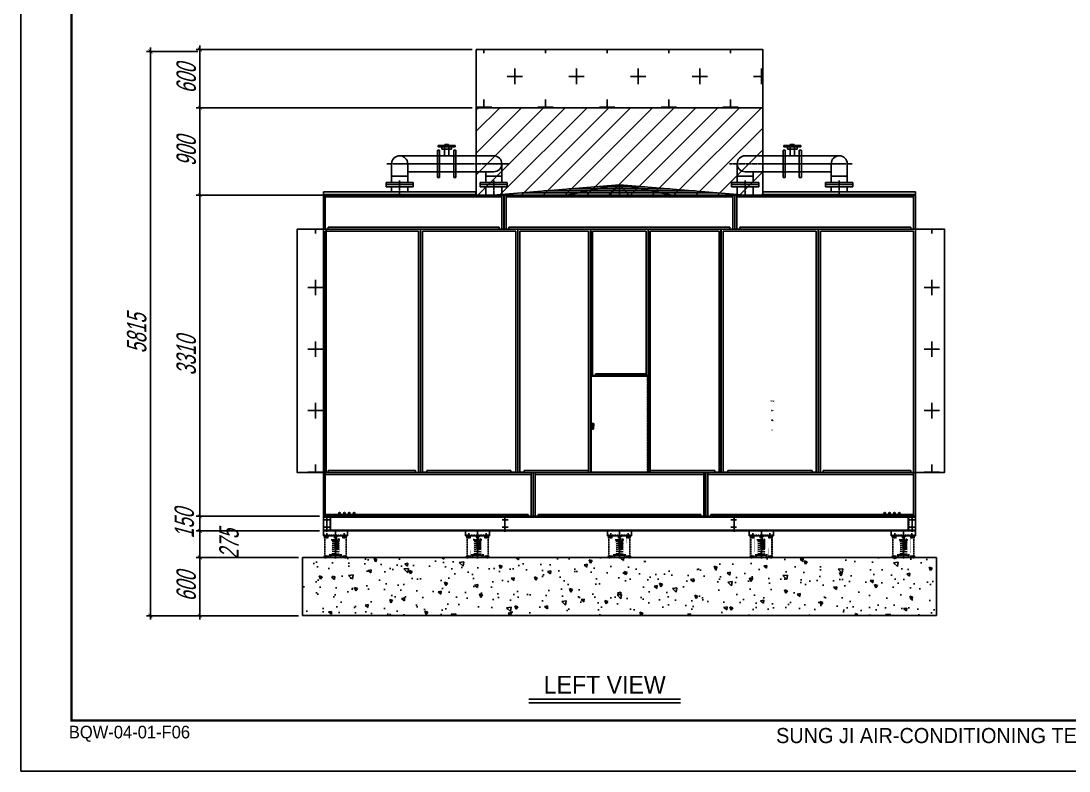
# Model space of a CAD drawing. Header units: millimetres. Extents: x 1037 to 22896, y 879 to 16337.
# Drawn here: x 1037 to 11833, y 879 to 8608 of the extents above; entities that cross this region are included whole.
import ezdxf
from ezdxf.enums import TextEntityAlignment as Align

# ---------------------------------------------------------------- set-up
doc = ezdxf.new("R2010")
doc.units = ezdxf.units.MM
doc.linetypes.add('CENTER', pattern=[65, 60, -2, 1, -2])
doc.linetypes.add('HIDDEN', pattern=[3, 2, -1])
doc.layers.get('DEFPOINTS').update_dxf_attribs({"color": 140})
for name, color, linetype in [('2.위생-급수', 5, 'Continuous'), ('CENTER', 1, 'CENTER'), ('HOLE', 7, 'Continuous'), ('IN1', 7, 'Continuous'), ('ST', 2, 'Continuous'), ('냉각탑', 7, 'Continuous'), ('냉각탑_form', 1, 'Continuous'), ('냉각탑_text', 3, 'Continuous'), ('냉각탑_기초', 23, 'Continuous'), ('숨은선', 5, 'HIDDEN')]:
    doc.layers.add(name, color=color, linetype=linetype)
doc.styles.add('shoptext', font='', dxfattribs={"width": 0.7, "oblique": 15})
doc.styles.add('단선체', font='romans.shx', dxfattribs={"height": 40, "bigfont": 'ciwhs.shx'})
doc.styles.add('돋움', font='Dotum.ttf', dxfattribs={"width": 0.8})
doc.styles.get('shoptext').set_extended_font_data('HY울릉도L')
doc.dimstyles.new('SHOP', dxfattribs={"dimscale": 100, "dimtxt": 2, "dimasz": 1, "dimexe": 1, "dimexo": 1, "dimgap": 1, "dimtad": 1, "dimdec": 0, "dimzin": 11, "dimdsep": 46, "dimtxsty": 'shoptext', "dimblk": 'ARCHTICK', "dimcen": 2, "dimdle": 1, "dimclrd": 240, "dimclre": 240, "dimclrt": 7, "dimadec": 0, "dimazin": 0, "dimtfac": 1, "dimtdec": 0, "dimtix": 1, "dimtmove": 2, "dimatfit": 3, "dimfxl": 1, "dimtolj": 1, "dimtzin": 11, "dimarcsym": 0})
pattern_1 = [(0, (-360816.05, 1844504.74), (317.5, 317.5), [158.75, -476.25]), (90, (-360736.67, 1844425.37), (-317.5, 317.5), [158.75, -476.25])]

# ---------------------------------------------------------------- blocks, each defined once
blk = doc.blocks.new('냉각탑form')
at = {"layer": 'DEFPOINTS'}
blk.add_lwpolyline([(0, 297.07), (420.1, 297.07), (420.1, 0), (0, 0)], close=True, dxfattribs=at)
at = {"layer": '냉각탑_form', "const_width": 0.5}
blk.add_lwpolyline([(10, 287.07), (10, 10), (410.1, 10), (410.1, 287.07)], close=True, dxfattribs=at)
at = {"layer": '냉각탑_form', "style": '돋움'}
for s, height, p in [('BQW-04-01-F06', 2.5006, (9.48, 6.47)), ('SUNG JI AIR-CONDITIONING TECHNOLOGY CO. LTD', 3.0007, (149.5, 5.53))]:
    blk.add_text(s, height=height, dxfattribs=at).set_placement(p)
blk = doc.blocks.new('A$C2E82435F')
for p, q in [((1, 285), (1, 234)), ((1, 285), (250, 285)), ((1, 234), (250, 234)), ((45, 221), (24, 221)), ((30, 221), (30, 234)), ((30, 221), (30, 234)), ((31, 234), (31, 221)), ((43, 234), (43, 221)), ((43, 221), (43, 234)), ((125, 221), (108, 221)), ((112, 234), (139, 234)), ((116, 231), (116, 221)), ((117, 220), (116, 221)), ((117, 220), (125, 220)), ((117, 220), (117, 210)), ((125, 221), (143, 221)), ((125, 221), (143, 221)), ((134, 220), (125, 220)), ((134, 220), (135, 221)), ((134, 220), (134, 210)), ((135, 231), (135, 221)), ((135, 221), (135, 231)), ((143, 221), (143, 231)), ((143, 221), (143, 231)), ((206, 221), (227, 221)), ((207, 221), (207, 239)), ((207, 221), (207, 234)), ((208, 239), (208, 215)), ((208, 234), (208, 221)), ((220, 239), (220, 215)), ((220, 221), (220, 239)), ((220, 221), (220, 234)), ((220, 234), (220, 221)), ((220, 221), (220, 234)), ((250, 285), (250, 234)), ((7, 215), (55, 215)), ((81, 193), (126, 193)), ((164, 187), (90, 174)), ((164, 167), (91, 154)), ((164, 147), (91, 134)), ((164, 127), (91, 113)), ((109, 188), (107, 193)), ((109, 188), (126, 188)), ((116, 170), (163, 179)), ((116, 150), (163, 159)), ((116, 130), (163, 138)), ((116, 109), (163, 118)), ((116, 116), (125, 116)), ((117, 179), (117, 170)), ((117, 159), (117, 150)), ((117, 139), (117, 130)), ((117, 118), (117, 115)), ((134, 116), (125, 116)), ((133, 121), (133, 115)), ((134, 210), (134, 188)), ((135, 210), (135, 188)), ((149, 196), (162, 199)), ((154, 203), (156, 203)), ((167, 193), (170, 193)), ((244, 215), (195, 215)), ((7, 24), (56, 24)), ((61, 36), (78, 36)), ((126, 29), (61, 29)), ((61, 29), (126, 29)), ((61, 29), (190, 29)), ((74, 29), (61, 29)), ((78, 37), (78, 36)), ((164, 36), (78, 36)), ((88, 49), (126, 49)), ((164, 106), (91, 93)), ((125, 76), (91, 70)), ((128, 54), (102, 48)), ((128, 54), (103, 49)), ((126, 90), (163, 96)), ((163, 49), (126, 43)), ((126, 44), (130, 44)), ((128, 67), (163, 73)), ((173, 37), (173, 36)), ((190, 36), (173, 36)), ((177, 29), (190, 29)), ((244, 24), (196, 24))]:
    blk.add_line(p, q)
at = {"linetype": 'HIDDEN'}
for p, q in [((1, 239), (250, 239)), ((17, 215), (17, 24)), ((234, 215), (234, 24)), ((78, 36), (61, 36)), ((173, 36), (190, 36))]:
    blk.add_line(p, q, dxfattribs=at)
at = {"linetype": 'CENTER'}
for p, q in [((214, 220), (214, 261)), ((214, 225), (214, 250)), ((73, 21), (73, 39)), ((178, 21), (178, 39))]:
    blk.add_line(p, q, dxfattribs=at)
at = {"color": 0}
for p, q in [((134, 209), (135, 210)), ((142, 188), (146, 192))]:
    blk.add_line(p, q, dxfattribs=at)
for points, const_width in [([(30, 221), (7, 221), (7, 24), (1, 24), (1, 10), (250, 10), (250, 24), (244, 24), (244, 221), (220, 221)], 1), ([(7, 221), (30, 221)], 1), ([(43, 221), (52, 221), (52, 215)], 1), ([(45, 221), (52, 221)], 1), ([(52, 221), (52, 215)], 1), ([(206, 221), (199, 221)], 1), ([(199, 221), (199, 215)], 1), ([(207, 221), (199, 221), (199, 215)], 1), ([(244, 221), (220, 221)], 1), ([(195, 215), (196, 24), (56, 24), (55, 215)], 1), ([(126, 210), (80, 210), (81, 193), (107, 193)], 0.68), ([(90, 185), (108, 189)], 0.898), ([(90, 174), (116, 173)], 0.898), ([(91, 166), (116, 170)], 0.898), ([(91, 154), (116, 153)], 0.898), ([(91, 145), (116, 150)], 0.898), ([(91, 134), (116, 133)], 0.898), ([(91, 125), (116, 130)], 0.898), ([(91, 113), (129, 112)], 0.898), ([(91, 105), (129, 111)], 0.898), ([(116, 116), (117, 115)], 0.73), ([(116, 179), (116, 170)], 0.562), ([(116, 159), (116, 150)], 0.562), ([(116, 139), (116, 130)], 0.562), ([(116, 118), (116, 116)], 0.562), ([(117, 115), (125, 115)], 0.562), ([(167, 202), (167, 193), (170, 193), (171, 210), (126, 210)], 0.68), ([(133, 115), (125, 115)], 0.562), ([(143, 188), (134, 188)], 0.898), ([(163, 159), (134, 161)], 0.898), ([(163, 138), (134, 140)], 0.898), ([(163, 118), (134, 120)], 0.898), ([(134, 116), (133, 115)], 0.562), ([(134, 188), (134, 174)], 0.73), ([(163, 179), (135, 181)], 0.898), ([(134, 162), (134, 153)], 0.73), ([(134, 142), (134, 133)], 0.73), ([(134, 121), (134, 116)], 0.73), ([(143, 188), (154, 203), (165, 203)], 0.68), ([(162, 199), (151, 199)], 0.898), ([(88, 49), (78, 49), (78, 37), (61, 37), (61, 29)], 0.898), ([(61, 29), (61, 24)], 0.898), ([(91, 93), (126, 90)], 0.898), ([(91, 83), (126, 90)], 0.898), ([(91, 70), (128, 67)], 0.898), ([(128, 67), (91, 59)], 0.898), ([(163, 96), (126, 100)], 0.898), ([(125, 76), (163, 73)], 0.898), ([(163, 49), (128, 54)], 0.898), ([(163, 49), (128, 54)], 0.898), ([(163, 49), (173, 49), (173, 37), (190, 37), (190, 29)], 0.898), ([(190, 29), (190, 24)], 0.898)]:
    blk.add_lwpolyline(points, dxfattribs=dict(const_width=const_width))
for points in [[(112, 234, 0.898, 0.898, 0.322657), (108, 231, 0.898, 0.898, 0), (108, 221, 0.898, 0.898, 0), (116, 221, 0.562, 0.562, 0), (116, 210, 0.562, 0.562, 0)], [(135, 210, 0.562, 0.562, 0), (135, 221, 0.898, 0.898, 0), (143, 221, 0.898, 0.898, 0), (143, 231, 0.898, 0.898, 0.322657), (139, 234, 0.898, 0.898, -0.322657)]]:
    blk.add_lwpolyline(points, format="xyseb")
for points, const_width in [([(90, 185, 0.725116), (90, 174, 0.725116)], 0.898), ([(91, 166, 0.725116), (91, 154, 0.725116)], 0.898), ([(91, 145, 0.725116), (91, 134, 0.725116)], 0.898), ([(91, 125, 0.725116), (91, 113, 0.725116)], 0.898), ([(126, 99), (163, 106, 0.664207), (163, 118, 0.63815)], 0.898), ([(133, 182), (162, 186, 0.664207), (162, 199, 0.63815)], 0.898), ([(133, 182), (162, 186, 0.562661), (164, 198, 0.562661)], 0.898), ([(133, 121), (163, 126, 0.664207), (163, 138)], 0.898), ([(135, 162), (163, 167, 0.664207), (163, 179, 0.63815)], 0.898), ([(135, 142), (163, 146, 0.664207), (163, 159, 0.63815)], 0.898), ([(167, 202, 0.414214), (165, 203, 0.414214)], 0.68), ([(91, 105, 0.725116), (91, 93, 0.725116)], 0.898), ([(91, 83, 0.611938), (91, 70, 0.611938)], 0.898), ([(91, 59, 0.495188), (88, 48, 0.495188)], 0.898), ([(125, 76), (163, 85, 0.712533), (163, 96, 0.643566)], 0.898), ([(163, 73, -0.712533), (163, 62), (128, 54)], 0.898), ([(164, 36, 0.602155), (163, 49, 0.60596)], 0.898)]:
    blk.add_lwpolyline(points, format="xyb", dxfattribs=dict(const_width=const_width))
for centre, radius, start, end in [((112, 230), 4.44, 17.2184, 162.7816), ((126, 219), 15.2, 90.4828, 127.3884), ((125, 219), 15.2, 52.6116, 89.5172), ((139, 230), 4.44, 17.2184, 162.7816)]:
    blk.add_arc(centre, radius, start, end)
at = {"layer": 'CENTER'}
for p, q in [((37, 207), (37, 261)), ((126, 282), (126, 0)), ((214, 207), (214, 261)), ((23, 0), (23, 35)), ((228, 0), (228, 35))]:
    blk.add_line(p, q, dxfattribs=at)
blk = doc.blocks.new('A$C448B18CD')
for p, q in [((0, 2), (0, 2508)), ((0, 2508), (1000, 2508)), ((20, 2488), (980, 2488)), ((1002, 2), (1002, 2508)), ((2002, 2508), (1002, 2508)), ((1002, 2), (1002, 2508)), ((2002, 2508), (1002, 2508)), ((1002, 2508), (2002, 2508)), ((1022, 2), (1022, 2488)), ((1982, 2488), (1022, 2488)), ((1022, 2), (1022, 2488)), ((1982, 2488), (1022, 2488)), ((1982, 2488), (1982, 2)), ((1982, 2488), (1982, 2)), ((2002, 2508), (2002, 2)), ((2002, 2508), (2002, 2)), ((2004, 2), (2004, 2508)), ((2752, 2508), (2004, 2508)), ((2004, 2), (2004, 2508)), ((2752, 2508), (2004, 2508)), ((2004, 2508), (2752, 2508)), ((2024, 2), (2024, 2488)), ((2732, 2488), (2024, 2488)), ((2024, 2), (2024, 2488)), ((2732, 2488), (2024, 2488)), ((2732, 2488), (2732, 2)), ((2732, 2488), (2732, 2)), ((2752, 2508), (2752, 2)), ((2752, 2508), (2752, 2)), ((2754, 2508), (2754, 999)), ((2754, 2508), (3346, 2508)), ((2774, 2488), (2774, 999)), ((2774, 2488), (3326, 2488)), ((3326, 2488), (3326, 999)), ((3346, 2508), (3346, 999)), ((3348, 2508), (3348, 2)), ((3348, 2508), (4096, 2508)), ((3348, 2508), (3348, 2)), ((3348, 2508), (4096, 2508)), ((4096, 2508), (3348, 2508)), ((3368, 2488), (3368, 2)), ((3368, 2488), (4076, 2488)), ((3368, 2488), (3368, 2)), ((3368, 2488), (4076, 2488)), ((4076, 2), (4076, 2488)), ((4076, 2), (4076, 2488)), ((4096, 2), (4096, 2508)), ((4096, 2), (4096, 2508)), ((4098, 2508), (4098, 2)), ((4098, 2508), (4098, 2)), ((4098, 2508), (4098, 2)), ((4098, 2508), (5098, 2508)), ((4098, 2508), (4098, 2)), ((4098, 2508), (5098, 2508)), ((4118, 2488), (4118, 2)), ((4118, 2488), (4118, 2)), ((4118, 2488), (4118, 2)), ((4118, 2488), (5078, 2488)), ((4118, 2488), (4118, 2)), ((4118, 2488), (5078, 2488)), ((5078, 2), (5078, 2488)), ((5078, 2), (5078, 2488)), ((5078, 2), (5078, 2488)), ((5078, 2), (5078, 2488)), ((5098, 2), (5098, 2508)), ((5098, 2), (5098, 2508)), ((5098, 2), (5098, 2508)), ((5098, 2), (5098, 2508)), ((6100, 2508), (5100, 2508)), ((6080, 2488), (5120, 2488)), ((6100, 2), (6100, 2508)), ((6100, 2), (6100, 2508)), ((2754, 999), (3346, 999)), ((2804, 1019), (2804, 999)), ((2804, 1019), (3326, 1019)), ((2002, 2), (1002, 2)), ((2002, 2), (1002, 2)), ((1066, 4), (1022, 4)), ((1066, 4), (1022, 4)), ((1932, 22), (1066, 22)), ((1066, 4), (1066, 22)), ((1932, 22), (1066, 22)), ((1066, 4), (1066, 22)), ((1932, 4), (1932, 22)), ((1932, 4), (1932, 22)), ((1932, 4), (1982, 4)), ((1932, 4), (1982, 4)), ((1982, 22), (1982, 22)), ((1982, 4), (1982, 22)), ((1982, 22), (1982, 22)), ((1982, 4), (1982, 22)), ((2752, 2), (2004, 2)), ((2752, 2), (2004, 2)), ((2024, 22), (2024, 22)), ((2024, 4), (2024, 22)), ((2024, 22), (2024, 22)), ((2024, 4), (2024, 22)), ((2068, 4), (2024, 4)), ((2068, 4), (2024, 4)), ((2682, 22), (2068, 22)), ((2068, 4), (2068, 22)), ((2732, 22), (2068, 22)), ((2068, 4), (2068, 22)), ((3348, 2), (4096, 2)), ((3348, 2), (4096, 2)), ((3368, 22), (4032, 22)), ((3418, 22), (4032, 22)), ((4032, 4), (4032, 22)), ((4032, 4), (4032, 22)), ((4032, 4), (4076, 4)), ((4032, 4), (4076, 4)), ((4076, 4), (4076, 22)), ((4076, 4), (4076, 22)), ((4098, 2), (5098, 2)), ((4098, 2), (5098, 2)), ((4098, 2), (5098, 2)), ((4098, 2), (5098, 2)), ((4118, 4), (4118, 22)), ((4118, 4), (4118, 22)), ((4118, 4), (4118, 22)), ((4118, 4), (4118, 22)), ((4168, 4), (4118, 4)), ((4168, 4), (4118, 4)), ((4168, 4), (4118, 4)), ((4168, 4), (4118, 4)), ((4168, 22), (5034, 22)), ((4168, 4), (4168, 22)), ((4168, 22), (5034, 22)), ((4168, 4), (4168, 22)), ((4168, 22), (5034, 22)), ((4168, 4), (4168, 22)), ((4168, 22), (5034, 22)), ((4168, 4), (4168, 22)), ((5034, 4), (5034, 22)), ((5034, 4), (5034, 22)), ((5034, 4), (5034, 22)), ((5034, 4), (5034, 22)), ((5034, 4), (5078, 4)), ((5034, 4), (5078, 4)), ((5034, 4), (5078, 4)), ((5034, 4), (5078, 4))]:
    blk.add_line(p, q)
at = {"color": 7}
for p, q in [((0, 2508), (0, 2)), ((20, 2488), (20, 2)), ((980, 2488), (980, 2)), ((1000, 2508), (1000, 2)), ((1002, 2508), (1002, 2)), ((2002, 2508), (2002, 2)), ((2004, 2508), (2004, 2)), ((2752, 2508), (2752, 2)), ((3348, 2508), (3348, 2)), ((4096, 2508), (4096, 2)), ((4098, 2508), (4098, 2)), ((4098, 2508), (4098, 2)), ((5098, 2508), (5098, 2)), ((5098, 2508), (5098, 2)), ((5100, 2508), (5100, 2)), ((5100, 2508), (5100, 2)), ((5120, 2488), (5120, 2)), ((5120, 2488), (5120, 2)), ((6080, 2488), (6080, 2)), ((6080, 2488), (6080, 2)), ((6100, 2508), (6100, 2)), ((6100, 2508), (6100, 2)), ((2774, 450), (2769, 499)), ((2787, 499), (2782, 450)), ((1000, 2), (0, 2)), ((50, 22), (50, 2)), ((950, 22), (50, 22)), ((950, 22), (950, 2)), ((2002, 2), (1002, 2)), ((2752, 2), (2004, 2)), ((3348, 2), (4096, 2)), ((4098, 2), (5098, 2)), ((5100, 2), (6100, 2)), ((5100, 2), (6100, 2)), ((5150, 22), (5150, 2)), ((5150, 22), (6050, 22)), ((5150, 22), (5150, 2)), ((5150, 22), (6050, 22)), ((6050, 22), (6050, 2)), ((6050, 22), (6050, 2))]:
    blk.add_line(p, q, dxfattribs=at)
at = {"layer": 'HOLE'}
for centre, radius, start, end in [((2778, 499), 9, 0, 180), ((2778, 450), 4, 180, 0)]:
    blk.add_arc(centre, radius, start, end, dxfattribs=at)
at = {"layer": '냉각탑'}
for p, q in [((2752, 1000), (2758, 994)), ((2758, 994), (2758, 4)), ((2758, 994), (3340, 994)), ((2758, 4), (2754, 0)), ((2758, 4), (3342, 4))]:
    blk.add_line(p, q, dxfattribs=at)
blk.add_lwpolyline([(3342, 999), (3342, 0)], dxfattribs=at)
at = {"layer": '숨은선', "ltscale": 0.4}
for p, q in [((2758, 992), (3340, 992)), ((2760, 994), (2760, 4)), ((3340, 999), (3340, 0)), ((2758, 6), (3342, 6))]:
    blk.add_line(p, q, dxfattribs=at)
blk = doc.blocks.new('A$C036B6841')
at = {"color": 3}
for p, q in [((0, 0), (650, 53.1)), ((1153, 10.6), (147, 10.6)), ((1040, 21.2), (260, 21.2)), ((650, 53.1), (379, 0)), ((910, 31.8), (390, 31.8)), ((780, 42.4), (520, 42.4)), ((650, 53.1), (601.1, 0)), ((650, 53.1), (1300, 0)), ((650, 53.1), (698.9, 0)), ((650, 53.1), (921, 0))]:
    blk.add_line(p, q, dxfattribs=at)
at = {"layer": 'DEFPOINTS'}
blk.add_line((650, 53.1), (650, 0), dxfattribs=at)
blk = doc.blocks.new('_ArchTick')
at = {"color": 0, "linetype": 'ByBlock', "const_width": 0.15}
blk.add_lwpolyline([(-0.5, -0.5), (0.5, 0.5)], dxfattribs=at)
blk = doc.blocks.new('*D49')
at = {"layer": '2.위생-급수', "color": 240, "lineweight": -2, "transparency": 16777216}
for p, q in [((5686, 8314), (2840, 8314)), ((5686, 7714), (2840, 7714))]:
    blk.add_line(p, q, dxfattribs=at)
at = {"layer": '2.위생-급수', "color": 240, "linetype": 'ByBlock', "lineweight": -2, "transparency": 16777216}
blk.add_line((2880, 8354), (2880, 7674), dxfattribs=at)
at = {"layer": 'DEFPOINTS', "color": 0, "transparency": 16777216}
for p in [(5726, 8314), (2880, 7714), (5726, 7714)]:
    blk.add_point(p, dxfattribs=at)
at = {"layer": '2.위생-급수', "color": 240, "lineweight": -2, "transparency": 16777216, "xscale": 40, "yscale": 40, "zscale": 40}
for p, rotation in [((2880, 8314), 90), ((2880, 7714), 270)]:
    blk.add_blockref('_ArchTick', p, dxfattribs=dict(at, rotation=rotation))
at = {"layer": '2.위생-급수', "color": 7, "transparency": 16777216, "insert": (2740, 8014), "char_height": 200, "attachment_point": 5, "rotation": 90, "style": 'shoptext'}
blk.add_mtext('\\A1;600', dxfattribs=at)
blk = doc.blocks.new('_Dot')
at = {"color": 0, "linetype": 'ByBlock', "lineweight": -2}
blk.add_line((-0.5, 0), (-1, 0), dxfattribs=at)
at = {"color": 0, "linetype": 'ByBlock', "const_width": 0.5}
blk.add_lwpolyline([(-0.25, 0, 1), (0.25, 0, 1)], format="xyb", close=True, dxfattribs=at)
blk = doc.blocks.new('*D50')
at = {"layer": '2.위생-급수', "color": 240, "lineweight": -2, "transparency": 16777216}
for p, q in [((5686, 7714), (2840, 7714)), ((5686, 6814), (2840, 6814))]:
    blk.add_line(p, q, dxfattribs=at)
at = {"layer": '2.위생-급수', "color": 240, "linetype": 'ByBlock', "lineweight": -2, "transparency": 16777216}
blk.add_line((2880, 7754), (2880, 6774), dxfattribs=at)
at = {"layer": 'DEFPOINTS', "color": 0, "transparency": 16777216}
for p in [(5726, 7714), (2880, 6814), (5726, 6814)]:
    blk.add_point(p, dxfattribs=at)
at = {"layer": '2.위생-급수', "color": 240, "lineweight": -2, "transparency": 16777216, "xscale": 40, "yscale": 40, "zscale": 40}
for p, rotation in [((2880, 7714), 90), ((2880, 6814), 270)]:
    blk.add_blockref('_ArchTick', p, dxfattribs=dict(at, rotation=rotation))
at = {"layer": '2.위생-급수', "color": 7, "transparency": 16777216, "insert": (2740, 7264), "char_height": 200, "attachment_point": 5, "rotation": 90, "style": 'shoptext'}
blk.add_mtext('\\A1;900', dxfattribs=at)
blk = doc.blocks.new('*D51')
at = {"layer": '2.위생-급수', "color": 240, "lineweight": -2, "transparency": 16777216}
for p, q in [((5686, 6814), (2840, 6814)), ((4112, 3504), (2840, 3504))]:
    blk.add_line(p, q, dxfattribs=at)
at = {"layer": '2.위생-급수', "color": 240, "linetype": 'ByBlock', "lineweight": -2, "transparency": 16777216}
blk.add_line((2880, 6854), (2880, 3464), dxfattribs=at)
at = {"layer": 'DEFPOINTS', "color": 0, "transparency": 16777216}
for p in [(5726, 6814), (2880, 3504), (4152, 3504)]:
    blk.add_point(p, dxfattribs=at)
at = {"layer": '2.위생-급수', "color": 240, "lineweight": -2, "transparency": 16777216, "xscale": 40, "yscale": 40, "zscale": 40}
for p, rotation in [((2880, 6814), 90), ((2880, 3504), 270)]:
    blk.add_blockref('_ArchTick', p, dxfattribs=dict(at, rotation=rotation))
at = {"layer": '2.위생-급수', "color": 7, "transparency": 16777216, "insert": (2740, 5159), "char_height": 200, "attachment_point": 5, "rotation": 90, "style": 'shoptext'}
blk.add_mtext('\\A1;3310', dxfattribs=at)
blk = doc.blocks.new('*D52')
at = {"layer": '2.위생-급수', "color": 240, "linetype": 'ByBlock', "lineweight": -2, "transparency": 16777216}
blk.add_line((2370, 2440), (2370, 8334), dxfattribs=at)
at = {"layer": '2.위생-급수', "color": 240, "lineweight": -2, "transparency": 16777216}
for p, q in [((2860, 8294), (2330, 8294)), ((3897, 2480), (2330, 2480))]:
    blk.add_line(p, q, dxfattribs=at)
at = {"layer": 'DEFPOINTS', "color": 0, "transparency": 16777216}
for p in [(2370, 8294), (2900, 8294), (3937, 2480)]:
    blk.add_point(p, dxfattribs=at)
at = {"layer": '2.위생-급수', "color": 240, "lineweight": -2, "transparency": 16777216, "xscale": 40, "yscale": 40, "zscale": 40}
for p, rotation in [((2370, 8294), 90), ((2370, 2480), 270)]:
    blk.add_blockref('_ArchTick', p, dxfattribs=dict(at, rotation=rotation))
at = {"layer": '2.위생-급수', "color": 7, "transparency": 16777216, "insert": (2230, 5387), "char_height": 200, "attachment_point": 5, "rotation": 90, "style": 'shoptext'}
blk.add_mtext('\\A1;5815', dxfattribs=at)
blk = doc.blocks.new('*D53')
at = {"layer": '2.위생-급수', "color": 240, "lineweight": -2, "transparency": 16777216}
for p, q in [((4112, 3504), (2840, 3504)), ((4112, 3354), (2840, 3354))]:
    blk.add_line(p, q, dxfattribs=at)
at = {"layer": '2.위생-급수', "color": 240, "linetype": 'ByBlock', "lineweight": -2, "transparency": 16777216}
blk.add_line((2880, 3544), (2880, 3314), dxfattribs=at)
at = {"layer": 'DEFPOINTS', "color": 0, "transparency": 16777216}
for p in [(4152, 3504), (2880, 3354), (4152, 3354)]:
    blk.add_point(p, dxfattribs=at)
at = {"layer": '2.위생-급수', "color": 240, "lineweight": -2, "transparency": 16777216, "xscale": 40, "yscale": 40, "zscale": 40}
for p, rotation in [((2880, 3504), 90), ((2880, 3354), 270)]:
    blk.add_blockref('_ArchTick', p, dxfattribs=dict(at, rotation=rotation))
at = {"layer": '2.위생-급수', "color": 7, "transparency": 16777216, "insert": (2720, 3429), "char_height": 200, "attachment_point": 5, "rotation": 90, "style": 'shoptext'}
blk.add_mtext('\\A1;150', dxfattribs=at)
blk = doc.blocks.new('*D54')
at = {"layer": '2.위생-급수', "color": 240, "lineweight": -2, "transparency": 16777216}
for p, q in [((4112, 3354), (2840, 3354)), ((3897, 3079), (2840, 3079))]:
    blk.add_line(p, q, dxfattribs=at)
at = {"layer": '2.위생-급수', "color": 240, "linetype": 'ByBlock', "lineweight": -2, "transparency": 16777216}
blk.add_line((2880, 3394), (2880, 3039), dxfattribs=at)
at = {"layer": 'DEFPOINTS', "color": 0, "transparency": 16777216}
for p in [(4152, 3354), (2880, 3079), (3937, 3079)]:
    blk.add_point(p, dxfattribs=at)
at = {"layer": '2.위생-급수', "color": 240, "lineweight": -2, "transparency": 16777216, "xscale": 40, "yscale": 40, "zscale": 40}
for p, rotation in [((2880, 3354), 90), ((2880, 3079), 270)]:
    blk.add_blockref('_ArchTick', p, dxfattribs=dict(at, rotation=rotation))
at = {"layer": '2.위생-급수', "color": 7, "transparency": 16777216, "insert": (3181, 3217), "char_height": 200, "attachment_point": 5, "rotation": 90, "style": 'shoptext'}
blk.add_mtext('\\A1;275', dxfattribs=at)
blk = doc.blocks.new('*D55')
at = {"layer": '2.위생-급수', "color": 240, "lineweight": -2, "transparency": 16777216}
for p, q in [((3897, 3079), (2840, 3079)), ((3897, 2480), (2840, 2480))]:
    blk.add_line(p, q, dxfattribs=at)
at = {"layer": '2.위생-급수', "color": 240, "linetype": 'ByBlock', "lineweight": -2, "transparency": 16777216}
blk.add_line((2880, 3119), (2880, 2440), dxfattribs=at)
at = {"layer": 'DEFPOINTS', "color": 0, "transparency": 16777216}
for p in [(3937, 3079), (2880, 2480), (3937, 2480)]:
    blk.add_point(p, dxfattribs=at)
at = {"layer": '2.위생-급수', "color": 240, "lineweight": -2, "transparency": 16777216, "xscale": 40, "yscale": 40, "zscale": 40}
for p, rotation in [((2880, 3079), 90), ((2880, 2480), 270)]:
    blk.add_blockref('_ArchTick', p, dxfattribs=dict(at, rotation=rotation))
at = {"layer": '2.위생-급수', "color": 7, "transparency": 16777216, "insert": (2740, 2780), "char_height": 200, "attachment_point": 5, "rotation": 90, "style": 'shoptext'}
blk.add_mtext('\\A1;600', dxfattribs=at)

msp = doc.modelspace()

# ---------------------------------------------------------------- hatches: boundary and pattern name
h = msp.add_hatch()
h.set_pattern_fill('CROSS', scale=50)
h.set_pattern_definition([(0, (-417818.32, 1839059.4), (317.5, 317.5), [158.75, -476.25]), (90, (-417738.95, 1838980.03), (-317.5, 317.5), [158.75, -476.25])])
h.paths.add_polyline_path([(5726.2, 8314.3), (8678.2, 8314.3), (8678.2, 7714.3), (5726.2, 7714.3)])
h = msp.add_hatch()
h.set_pattern_fill('ANSI31', scale=50)
h.set_pattern_definition([(45, (-417818.32, 1842236.13), (-112.253202, 112.253202), [])])
h.paths.add_polyline_path([(5726.2, 7714.3), (8678.2, 7714.3), (8678.2, 6814.3), (5726.2, 6814.3)])
h = msp.add_hatch()
h.set_pattern_fill('CROSS', scale=50)
h.set_pattern_definition(pattern_1)
h.paths.add_polyline_path([(4181.8, 6462.3), (3881.8, 6462.3), (3881.8, 3956.3), (4181.8, 3956.3)])
h = msp.add_hatch()
h.set_pattern_fill('CROSS', scale=50)
h.set_pattern_definition(pattern_1)
h.paths.add_polyline_path([(10251.8, 6462.3), (10551.8, 6462.3), (10551.8, 3956.3), (10251.8, 3956.3)])
at = {"layer": '냉각탑_기초', "ltscale": 30}
h = msp.add_hatch(dxfattribs=at)
h.set_pattern_fill('AR-CONC', color=256, scale=50, angle=90, style=0)
h.set_pattern_definition([(140, (21846.42, -11899.2), (31.376, 358.63), [37.5, -412.5]), (85, (21846.4, -11899.2), (-376.096, -69.3757), [30, -330]), (190.4514, (21849.03, -11869.33), (-344.72, 289.2547), [31.87, -350.571]), (136.1842, (21746.4, -11899.2), (82.7595, 533.6205), [56.25, -618.75]), (186.6356, (21753.3, -11854.75), (-487.059, 467.331), [47.805, -525.856]), (81.1842, (21746.4, -11899.2), (-487.059, 467.331), [45, -495]), (111, (21771.42, -11849.2), (201.3094, 298.4535), [37.5, -412.5]), (56, (21771.4, -11849.2), (-362.575, 121.6577), [30, -330]), (161.4514, (21788.2, -11824.34), (-161.265, 420.1113), [31.87, -350.571]), (127.5, (21846.42, -11899.21), (-166.4469, 6.0799), [0, -326, 0, -335, 0, -331.25]), (97.5, (21846.42, -11899.21), (-197.2059, 131.5348), [0, -191, 0, -318.5, 0, -126.25]), (57.5, (21846.42, -12010.71), (11.2774, 266.9112), [0, -125, 0, -390, 0, -517.5]), (47.5, (21846.42, -12060.71), (-50.0525, 291.593), [0, -162.5, 0, -259, 0, -367.5])])
h.paths.add_polyline_path([(10466.8, 3079.3), (10466.8, 2479.3), (3936.8, 2479.3), (3936.8, 3079.3)])

# ---------------------------------------------------------------- linework, layer by layer
at = {"color": 2}
for p, q in [((5327.5, 6996.5), (5327.5, 7276.5)), ((5327.5, 7276.5), (5349.5, 7276.5)), ((5334.8, 7311.3), (5334.8, 7324.4)), ((5334.8, 7324.4), (5509.4, 7324.4)), ((5334.8, 7311.3), (5334.8, 7324.4)), ((5334.8, 7324.4), (5509.4, 7324.4)), ((5509.4, 7311.3), (5334.8, 7311.3)), ((5509.4, 7311.3), (5334.8, 7311.3)), ((5349.5, 6996.5), (5349.5, 7276.5)), ((5471.5, 7311.3), (5372.7, 7311.3)), ((5372.7, 7311.3), (5372.7, 7288.4)), ((5471.5, 7311.3), (5372.7, 7311.3)), ((5372.7, 7311.3), (5372.7, 7288.4)), ((5372.7, 7288.4), (5471.5, 7288.4)), ((5372.7, 7288.4), (5471.5, 7288.4)), ((5399.4, 7311.3), (5444.8, 7311.3)), ((5399.4, 7219.1), (5399.4, 7311.3)), ((5399.4, 7311.3), (5444.8, 7311.3)), ((5399.4, 7219.1), (5399.4, 7311.3)), ((5442.5, 7336.2), (5401.6, 7336.2)), ((5401.6, 7336.2), (5401.6, 7324.4)), ((5442.5, 7336.2), (5401.6, 7336.2)), ((5401.6, 7336.2), (5401.6, 7324.4)), ((5401.6, 7324.4), (5442.5, 7324.4)), ((5401.6, 7324.4), (5442.5, 7324.4)), ((5442.5, 7324.4), (5442.5, 7336.2)), ((5442.5, 7324.4), (5442.5, 7336.2)), ((5444.8, 7219.1), (5444.8, 7311.3)), ((5444.8, 7219.1), (5444.8, 7311.3)), ((5471.5, 7288.4), (5471.5, 7311.3)), ((5471.5, 7288.4), (5471.5, 7311.3)), ((5516.7, 7276.5), (5494.7, 7276.5)), ((5494.7, 6996.5), (5494.7, 7276.5)), ((5509.4, 7324.4), (5509.4, 7311.3)), ((5509.4, 7324.4), (5509.4, 7311.3)), ((5516.7, 6996.5), (5516.7, 7276.5)), ((8886.9, 6996.5), (8886.9, 7276.5)), ((8886.9, 7276.5), (8908.9, 7276.5)), ((9068.8, 7324.4), (8894.2, 7324.4)), ((8894.2, 7324.4), (8894.2, 7311.3)), ((9068.8, 7324.4), (8894.2, 7324.4)), ((8894.2, 7324.4), (8894.2, 7311.3)), ((8894.2, 7311.3), (9068.8, 7311.3)), ((8894.2, 7311.3), (9068.8, 7311.3)), ((8908.9, 6996.5), (8908.9, 7276.5)), ((8932.1, 7311.3), (9030.9, 7311.3)), ((8932.1, 7288.4), (8932.1, 7311.3)), ((8932.1, 7311.3), (9030.9, 7311.3)), ((8932.1, 7288.4), (8932.1, 7311.3)), ((9030.9, 7288.4), (8932.1, 7288.4)), ((9030.9, 7288.4), (8932.1, 7288.4)), ((8958.8, 7219.1), (8958.8, 7311.3)), ((9004.2, 7311.3), (8958.8, 7311.3)), ((8958.8, 7219.1), (8958.8, 7311.3)), ((9004.2, 7311.3), (8958.8, 7311.3)), ((8961, 7324.4), (8961, 7336.2)), ((8961, 7336.2), (9001.9, 7336.2)), ((8961, 7324.4), (8961, 7336.2)), ((8961, 7336.2), (9001.9, 7336.2)), ((9001.9, 7324.4), (8961, 7324.4)), ((9001.9, 7324.4), (8961, 7324.4)), ((9001.9, 7336.2), (9001.9, 7324.4)), ((9001.9, 7336.2), (9001.9, 7324.4)), ((9004.2, 7219.1), (9004.2, 7311.3)), ((9004.2, 7219.1), (9004.2, 7311.3)), ((9030.9, 7311.3), (9030.9, 7288.4)), ((9030.9, 7311.3), (9030.9, 7288.4)), ((9076.1, 7276.5), (9054.1, 7276.5)), ((9054.1, 6996.5), (9054.1, 7276.5)), ((9068.8, 7311.3), (9068.8, 7324.4)), ((9068.8, 7311.3), (9068.8, 7324.4)), ((9076.1, 6996.5), (9076.1, 7276.5)), ((5327.5, 6996.5), (5349.5, 6996.5)), ((5516.7, 6996.5), (5494.7, 6996.5)), ((8886.9, 6996.5), (8908.9, 6996.5)), ((9076.1, 6996.5), (9054.1, 6996.5))]:
    msp.add_line(p, q, dxfattribs=at)
at = {"color": 7}
for p, q in [((4855.2, 7136.5), (4855.2, 6944.3)), ((4872.7, 7136.5), (5672.7, 7136.5)), ((4937.8, 7219.1), (5906.4, 7219.1)), ((5020.4, 7136.5), (5020.4, 6944.3)), ((5989, 7136.5), (5989, 6944.3)), ((8414.6, 7136.5), (8414.6, 6944.3)), ((9465.8, 7219.1), (8497.2, 7219.1)), ((9530.9, 7136.5), (8730.9, 7136.5)), ((9383.2, 7136.5), (9383.2, 6944.3)), ((9548.4, 7136.5), (9548.4, 6944.3)), ((5020.4, 7053.9), (5906.4, 7053.9)), ((5823.8, 7053.9), (5823.8, 6944.3)), ((9383.2, 7053.9), (8497.2, 7053.9)), ((8579.8, 7053.9), (8579.8, 6944.3)), ((4797.8, 6944.3), (4797.8, 6922.3)), ((4797.8, 6900.3), (4797.8, 6922.3)), ((4855.2, 7009.5), (5020.4, 7009.5)), ((5077.8, 6944.3), (5077.8, 6922.3)), ((5077.8, 6900.3), (5077.8, 6922.3)), ((5766.4, 6944.3), (5766.4, 6922.3)), ((5766.4, 6900.3), (5766.4, 6922.3)), ((5823.8, 7009.5), (5989, 7009.5)), ((6046.4, 6944.3), (6046.4, 6922.3)), ((6046.4, 6900.3), (6046.4, 6922.3)), ((8357.2, 6944.3), (8357.2, 6922.3)), ((8357.2, 6900.3), (8357.2, 6922.3)), ((8579.8, 7009.5), (8414.6, 7009.5)), ((8637.2, 6944.3), (8637.2, 6922.3)), ((8637.2, 6900.3), (8637.2, 6922.3)), ((9325.8, 6944.3), (9325.8, 6922.3)), ((9325.8, 6900.3), (9325.8, 6922.3)), ((9325.8, 6900.3), (9325.8, 6922.3)), ((9548.4, 7009.5), (9383.2, 7009.5)), ((9605.8, 6944.3), (9605.8, 6922.3)), ((9605.8, 6900.3), (9605.8, 6922.3)), ((9605.8, 6900.3), (9605.8, 6922.3)), ((6011.7, 6814.3), (4151.8, 6814.3)), ((4855.2, 6846.3), (4855.2, 6900.3)), ((5020.4, 6846.3), (5020.4, 6900.3)), ((5823.8, 6900.3), (5823.8, 6814.3)), ((5989, 6900.3), (5989, 6814.3)), ((8389.8, 6814.3), (8389.8, 6464.3)), ((8391.8, 6814.3), (10251.8, 6814.3)), ((8414.6, 6900.3), (8414.6, 6814.3)), ((8579.8, 6900.3), (8579.8, 6814.3)), ((9383.2, 6846.3), (9383.2, 6900.3)), ((9383.2, 6846.3), (9383.2, 6900.3)), ((9548.4, 6846.3), (9548.4, 6900.3)), ((9548.4, 6846.3), (9548.4, 6900.3)), ((5991.7, 6794.3), (4171.8, 6794.3)), ((8411.8, 6794.3), (10231.8, 6794.3)), ((4201.8, 6484.3), (4201.8, 6464.3)), ((5961.7, 6484.3), (5961.7, 6464.3)), ((9285.6, 6484.3), (8675.6, 6484.3)), ((9285.6, 6484.3), (9591.8, 6484.3)), ((10201.8, 6484.3), (9591.8, 6484.3)), ((10201.8, 6484.3), (10201.8, 6464.3)), ((9285.6, 6464.3), (8675.6, 6464.3)), ((9285.6, 6464.3), (8675.6, 6464.3)), ((9285.6, 6464.3), (9591.8, 6464.3)), ((9285.6, 6464.3), (9591.8, 6464.3)), ((10201.8, 6464.3), (9591.8, 6464.3)), ((10201.8, 6464.3), (9591.8, 6464.3)), ((5151.8, 3956.3), (4151.8, 3956.3)), ((6311.8, 3954.3), (4151.8, 3954.3)), ((6311.8, 3504.3), (6311.8, 3954.3)), ((8091.8, 3954.3), (10251.8, 3954.3)), ((8091.8, 3504.3), (8091.8, 3954.3)), ((10251.8, 3954.3), (10251.8, 3504.3))]:
    msp.add_line(p, q, dxfattribs=at)
for p, q in [((5077.8, 6944.3), (4797.8, 6944.3)), ((5077.8, 6922.3), (4797.8, 6922.3)), ((5077.8, 6922.3), (4797.8, 6922.3)), ((5766.4, 6944.3), (6046.4, 6944.3)), ((5766.4, 6922.3), (6046.4, 6922.3)), ((5766.4, 6922.3), (6046.4, 6922.3)), ((8637.2, 6944.3), (8357.2, 6944.3)), ((8637.2, 6922.3), (8357.2, 6922.3)), ((8637.2, 6922.3), (8357.2, 6922.3)), ((9325.8, 6944.3), (9605.8, 6944.3)), ((9325.8, 6922.3), (9605.8, 6922.3)), ((9325.8, 6922.3), (9605.8, 6922.3)), ((9325.8, 6922.3), (9605.8, 6922.3)), ((5723.8, 6848.3), (4151.8, 6848.3)), ((4151.8, 6848.3), (4151.8, 6818.3)), ((5723.8, 6848.3), (4151.8, 6848.3)), ((4151.8, 6848.3), (4151.8, 6818.3)), ((5723.8, 6818.3), (4151.8, 6818.3)), ((5723.8, 6818.3), (4151.8, 6818.3)), ((4151.8, 6814.3), (4201.8, 6814.3)), ((4151.8, 6464.3), (4151.8, 6814.3)), ((4151.8, 6814.3), (4151.8, 6464.3)), ((4151.8, 6814.3), (4201.8, 6814.3)), ((4151.8, 6814.3), (4201.8, 6814.3)), ((4151.8, 6464.3), (4151.8, 6814.3)), ((4151.8, 6814.3), (4201.8, 6814.3)), ((4151.8, 6464.3), (4151.8, 6814.3)), ((4151.8, 6814.3), (4151.8, 6464.3)), ((4151.8, 6814.3), (4201.8, 6814.3)), ((4155.8, 6818.3), (4265.8, 6818.3)), ((4155.8, 6816.3), (4155.8, 6818.3)), ((4155.8, 6818.3), (4265.8, 6818.3)), ((4155.8, 6816.3), (4155.8, 6818.3)), ((4155.8, 6816.3), (4263.8, 6816.3)), ((4155.8, 6816.3), (4263.8, 6816.3)), ((4171.8, 6814.3), (4171.8, 6464.3)), ((4265.8, 6818.3), (4313.8, 6818.3)), ((4276.8, 6816.3), (4276.8, 6818.3)), ((4276.8, 6818.3), (4306.8, 6818.3)), ((4276.8, 6816.3), (4304.8, 6816.3)), ((4306.8, 6818.3), (5568.8, 6818.3)), ((4306.8, 6816.3), (5568.8, 6816.3)), ((5077.8, 6900.3), (4797.8, 6900.3)), ((5568.8, 6818.3), (5598.8, 6818.3)), ((5598.8, 6816.3), (5570.8, 6816.3)), ((5598.8, 6816.3), (5598.8, 6818.3)), ((5719.8, 6818.3), (5609.8, 6818.3)), ((5719.8, 6816.3), (5611.8, 6816.3)), ((5723.8, 6814.3), (5673.8, 6814.3)), ((5719.8, 6816.3), (5719.8, 6818.3)), ((5723.8, 6848.3), (5723.8, 6818.3)), ((5723.8, 6848.3), (5723.8, 6818.3)), ((5725.8, 6814.3), (5775.8, 6814.3)), ((5766.4, 6900.3), (6046.4, 6900.3)), ((5991.7, 6814.3), (5991.7, 6464.3)), ((6011.7, 6464.3), (6011.7, 6814.3)), ((6011.7, 6814.3), (6011.7, 6464.3)), ((8389.8, 6814.3), (6013.8, 6814.3)), ((6013.8, 6464.3), (6013.8, 6814.3)), ((6013.8, 6814.3), (6013.8, 6464.3)), ((6033.8, 6814.3), (6033.8, 6464.3)), ((8389.8, 6814.3), (8339.8, 6814.3)), ((8389.8, 6814.3), (8339.8, 6814.3)), ((8637.2, 6900.3), (8357.2, 6900.3)), ((8369.8, 6814.3), (8369.8, 6464.3)), ((8389.8, 6464.3), (8389.8, 6814.3)), ((8389.8, 6814.3), (8389.8, 6464.3)), ((8389.8, 6464.3), (8389.8, 6814.3)), ((8389.8, 6814.3), (8389.8, 6464.3)), ((10251.8, 6814.3), (8391.8, 6814.3)), ((8391.8, 6464.3), (8391.8, 6814.3)), ((8391.8, 6814.3), (8391.8, 6464.3)), ((8391.8, 6464.3), (8391.8, 6814.3)), ((8391.8, 6814.3), (8391.8, 6464.3)), ((8411.8, 6814.3), (8411.8, 6464.3)), ((8679.8, 6848.3), (10251.8, 6848.3)), ((8679.8, 6848.3), (10251.8, 6848.3)), ((8679.8, 6848.3), (8679.8, 6818.3)), ((8679.8, 6818.3), (10251.8, 6818.3)), ((8679.8, 6818.3), (10251.8, 6818.3)), ((8679.8, 6814.3), (8729.8, 6814.3)), ((8683.8, 6818.3), (8793.8, 6818.3)), ((8683.8, 6816.3), (8791.8, 6816.3)), ((8804.8, 6816.3), (8804.8, 6818.3)), ((8834.8, 6818.3), (8804.8, 6818.3)), ((8804.8, 6816.3), (8832.8, 6816.3)), ((10096.8, 6818.3), (8834.8, 6818.3)), ((10096.8, 6816.3), (8834.8, 6816.3)), ((9325.8, 6900.3), (9605.8, 6900.3)), ((9325.8, 6900.3), (9605.8, 6900.3)), ((10137.8, 6818.3), (10089.8, 6818.3)), ((10126.8, 6818.3), (10096.8, 6818.3)), ((10126.8, 6816.3), (10098.8, 6816.3)), ((10126.8, 6816.3), (10126.8, 6818.3)), ((10247.8, 6818.3), (10137.8, 6818.3)), ((10247.8, 6818.3), (10137.8, 6818.3)), ((10247.8, 6816.3), (10139.8, 6816.3)), ((10247.8, 6816.3), (10139.8, 6816.3)), ((10251.8, 6814.3), (10201.8, 6814.3)), ((10251.8, 6814.3), (10201.8, 6814.3)), ((10251.8, 6814.3), (10201.8, 6814.3)), ((10251.8, 6814.3), (10201.8, 6814.3)), ((10251.8, 6814.3), (10201.8, 6814.3)), ((10231.8, 6814.3), (10231.8, 6464.3)), ((10247.8, 6816.3), (10247.8, 6818.3)), ((10247.8, 6816.3), (10247.8, 6818.3)), ((10251.8, 6848.3), (10251.8, 6818.3)), ((10251.8, 6848.3), (10251.8, 6818.3)), ((10251.8, 6464.3), (10251.8, 6814.3)), ((10251.8, 6814.3), (10251.8, 6464.3)), ((10251.8, 6464.3), (10251.8, 6814.3)), ((10251.8, 6464.3), (10251.8, 6814.3)), ((10251.8, 6814.3), (10251.8, 6464.3)), ((8369.8, 6794.3), (6033.8, 6794.3)), ((5961.7, 6484.3), (4201.8, 6484.3)), ((6063.8, 6484.3), (8339.8, 6484.3)), ((6063.8, 6484.3), (6063.8, 6464.3)), ((8339.8, 6484.3), (8339.8, 6464.3)), ((8441.8, 6484.3), (8441.8, 6464.3)), ((8441.8, 6484.3), (10201.8, 6484.3)), ((6011.7, 6464.3), (4151.8, 6464.3)), ((6013.8, 6464.3), (8389.8, 6464.3)), ((6903.8, 6462.3), (6155.8, 6462.3)), ((6903.8, 6462.3), (6155.8, 6462.3)), ((6155.8, 6462.3), (6903.8, 6462.3)), ((8391.8, 6464.3), (10251.8, 6464.3)), ((8391.8, 6464.3), (10251.8, 6464.3)), ((8391.8, 6464.3), (10251.8, 6464.3)), ((8391.8, 6464.3), (10251.8, 6464.3)), ((10126.8, 6464.3), (10201.8, 6464.3)), ((10126.8, 6464.3), (10201.8, 6464.3)), ((4151.8, 3504.3), (4151.8, 3954.3)), ((4151.8, 3504.3), (4151.8, 3954.3)), ((4151.8, 3954.3), (4151.8, 3504.3)), ((4151.8, 3504.3), (4151.8, 3954.3)), ((4151.8, 3504.3), (4151.8, 3954.3)), ((4151.8, 3954.3), (4151.8, 3504.3)), ((4151.8, 3954.3), (6311.7, 3954.3)), ((4171.8, 3954.3), (4171.8, 3504.3)), ((4171.8, 3954.3), (4171.8, 3504.3)), ((4171.8, 3934.3), (6291.7, 3934.3)), ((6291.7, 3504.3), (6291.7, 3954.3)), ((6311.7, 3504.3), (6311.7, 3954.3)), ((6311.7, 3954.3), (6311.7, 3504.3)), ((8089.8, 3954.3), (6313.8, 3954.3)), ((6313.8, 3504.3), (6313.8, 3954.3)), ((6313.8, 3954.3), (6313.8, 3504.3)), ((6313.8, 3504.3), (6313.8, 3954.3)), ((6313.8, 3954.3), (6313.8, 3504.3)), ((6333.8, 3504.3), (6333.8, 3954.3)), ((8069.8, 3934.3), (6333.8, 3934.3)), ((8069.8, 3504.3), (8069.8, 3954.3)), ((8089.8, 3504.3), (8089.8, 3954.3)), ((8089.8, 3954.3), (8089.8, 3504.3)), ((10251.8, 3954.3), (8091.8, 3954.3)), ((8091.8, 3504.3), (8091.8, 3954.3)), ((8091.8, 3954.3), (8091.8, 3504.3)), ((8111.8, 3504.3), (8111.8, 3954.3)), ((10231.8, 3934.3), (8111.8, 3934.3)), ((10231.8, 3954.3), (10231.8, 3504.3)), ((10231.8, 3954.3), (10231.8, 3504.3)), ((10251.8, 3504.3), (10251.8, 3954.3)), ((10251.8, 3504.3), (10251.8, 3954.3)), ((10251.8, 3954.3), (10251.8, 3504.3)), ((10251.8, 3504.3), (10251.8, 3954.3)), ((10251.8, 3504.3), (10251.8, 3954.3)), ((10251.8, 3954.3), (10251.8, 3504.3)), ((6311.7, 3504.3), (4151.8, 3504.3)), ((6311.7, 3504.3), (4151.8, 3504.3)), ((4151.8, 3504.3), (6311.8, 3504.3)), ((4151.8, 3504.3), (10251.8, 3504.3)), ((4151.8, 3504.3), (4151.8, 3354.3)), ((4151.8, 3504.3), (4151.8, 3354.6)), ((4151.8, 3504.3), (4151.8, 3502.7)), ((4226.8, 3504.3), (4151.8, 3504.3)), ((4151.8, 3504.3), (6311.8, 3504.3)), ((4151.8, 3496.8), (10251.8, 3496.8)), ((6261.7, 3524.3), (4171.8, 3524.3)), ((4203.8, 3504.3), (4253.8, 3504.3)), ((4203.8, 3504.3), (4253.8, 3504.3)), ((4203.8, 3504.3), (4253.8, 3504.3)), ((4203.8, 3504.3), (4253.8, 3504.3)), ((4330.8, 3524.3), (4356.3, 3524.3)), ((4381.3, 3524.3), (4406.3, 3524.3)), ((4431.3, 3524.3), (4456.3, 3524.3)), ((5093.8, 3504.3), (5043.8, 3504.3)), ((5093.8, 3504.3), (5043.8, 3504.3)), ((5095.8, 3504.3), (5145.8, 3504.3)), ((6261.7, 3504.3), (6261.7, 3524.3)), ((6313.8, 3504.3), (8089.8, 3504.3)), ((6313.8, 3504.3), (8089.8, 3504.3)), ((6363.7, 3524.3), (8039.8, 3524.3)), ((6363.7, 3504.3), (6363.7, 3524.3)), ((8039.8, 3504.3), (8039.8, 3524.3)), ((8039.8, 3504.3), (8039.8, 3524.3)), ((8091.8, 3504.3), (10251.8, 3504.3)), ((8091.8, 3504.3), (10251.8, 3504.3)), ((10251.8, 3504.3), (8091.8, 3504.3)), ((8091.8, 3504.3), (10251.8, 3504.3)), ((10251.8, 3504.3), (8091.8, 3504.3)), ((8141.8, 3524.3), (10231.8, 3524.3)), ((8141.8, 3504.3), (8141.8, 3524.3)), ((8415.8, 3504.3), (8365.8, 3504.3)), ((8417.8, 3504.3), (8467.8, 3504.3)), ((9972.3, 3524.3), (9947.3, 3524.3)), ((10022.3, 3524.3), (9997.3, 3524.3)), ((10072.8, 3524.3), (10047.3, 3524.3)), ((10199.8, 3504.3), (10149.8, 3504.3)), ((10199.8, 3504.3), (10149.8, 3504.3)), ((10199.8, 3504.3), (10149.8, 3504.3)), ((10251.8, 3504.3), (10251.8, 3354.3)), ((10251.8, 3504.3), (10251.8, 3354.6)), ((4151.8, 3361.8), (10251.8, 3361.8)), ((4151.8, 3354.3), (4151.8, 3356)), ((4151.8, 3354.3), (10251.8, 3354.3)), ((4226.8, 3354.3), (4151.8, 3354.3)), ((4226.8, 3354.3), (4151.8, 3354.3)), ((10176.8, 3354.3), (10251.8, 3354.3)), ((10176.8, 3354.3), (10251.8, 3354.3)), ((10251.8, 3354.3), (10251.8, 3356))]:
    msp.add_line(p, q)
at = {"color": 1}
for p, q in [((6270, 1619.6), (7830, 1619.6)), ((6270, 1580.6), (7830, 1580.6))]:
    msp.add_line(p, q, dxfattribs=at)
at = {"color": 7}
for points in [[(5726.2, 8314.3), (8678.2, 8314.3), (8678.2, 7714.3), (5726.2, 7714.3)], [(5726.2, 7714.3), (8678.2, 7714.3), (8678.2, 6814.3), (5726.2, 6814.3)], [(4181.8, 6462.3), (3881.8, 6462.3), (3881.8, 3956.3), (4181.8, 3956.3)], [(10251.8, 6462.3), (10551.8, 6462.3), (10551.8, 3956.3), (10251.8, 3956.3)]]:
    msp.add_lwpolyline(points, close=True, dxfattribs=at)
for centre, radius in [((4186.8, 3466.8), 7), ((4318.8, 3534.3), 9), ((4368.8, 3534.3), 9), ((4418.8, 3534.3), 9), ((4468.8, 3534.3), 9), ((6020.7, 3466.8), 7), ((8382.8, 3466.8), 7), ((9934.8, 3534.3), 9), ((9984.8, 3534.3), 9), ((10034.8, 3534.3), 9), ((10084.8, 3534.3), 9), ((10216.8, 3466.8), 7), ((4186.8, 3391.8), 7), ((6020.7, 3391.8), 7), ((8382.8, 3391.8), 7), ((10216.8, 3391.8), 7)]:
    msp.add_circle(centre, radius)
for centre, start, end in [((4937.8, 7136.5), 0, 180), ((5906.4, 7136.5), 0, 90), ((5906.4, 7136.5), 270, 0), ((8497.2, 7136.5), 90, 180), ((8497.2, 7136.5), 180, 270), ((9465.8, 7136.5), 0, 180)]:
    msp.add_arc(centre, 82.6, start, end, dxfattribs=at)
at = {"layer": 'CENTER'}
for p, q in [((4804.3, 7136.5), (6067.3, 7136.5)), ((9599.2, 7136.5), (8336.3, 7136.5)), ((4937.8, 6795.7), (4937.8, 6963.3)), ((5906.4, 6795.7), (5906.4, 6963.3)), ((8497.2, 6795.7), (8497.2, 6963.3)), ((9465.8, 6795.7), (9465.8, 6963.3)), ((9465.8, 6795.7), (9465.8, 6963.3)), ((8819.8, 6822.6), (8819.8, 6812.6)), ((10111.8, 6822.6), (10111.8, 6812.6)), ((10226.8, 6812.6), (10226.8, 6822.6)), ((10226.8, 6822.6), (10226.8, 6812.6)), ((10226.8, 6822.6), (10226.8, 6812.6)), ((10226.8, 6822.6), (10226.8, 6812.6)), ((10226.8, 6822.6), (10226.8, 6812.6)), ((4220.7, 3466.8), (4160, 3466.8)), ((4186.8, 3511), (4186.8, 3342.4)), ((4328.8, 3534.3), (4308.8, 3534.3)), ((4318.8, 3544.3), (4318.8, 3524.3)), ((4378.8, 3534.3), (4358.8, 3534.3)), ((4368.8, 3544.3), (4368.8, 3524.3)), ((4428.8, 3534.3), (4408.8, 3534.3)), ((4418.8, 3544.3), (4418.8, 3524.3)), ((4478.8, 3534.3), (4458.8, 3534.3)), ((4468.8, 3544.3), (4468.8, 3524.3)), ((6055, 3466.8), (5993.9, 3466.8)), ((6020.7, 3511), (6020.7, 3342.4)), ((8348.6, 3466.8), (8409.7, 3466.8)), ((8382.8, 3511), (8382.8, 3342.4)), ((9924.8, 3534.3), (9944.8, 3534.3)), ((9934.8, 3544.3), (9934.8, 3524.3)), ((9974.8, 3534.3), (9994.8, 3534.3)), ((9984.8, 3544.3), (9984.8, 3524.3)), ((10024.8, 3534.3), (10044.8, 3534.3)), ((10034.8, 3544.3), (10034.8, 3524.3)), ((10074.8, 3534.3), (10094.8, 3534.3)), ((10084.8, 3544.3), (10084.8, 3524.3)), ((10182.9, 3466.8), (10243.6, 3466.8)), ((10216.8, 3511), (10216.8, 3342.4)), ((4220.7, 3391.8), (4160, 3391.8)), ((6055, 3391.8), (5993.9, 3391.8)), ((8348.6, 3391.8), (8409.7, 3391.8)), ((10182.9, 3391.8), (10243.6, 3391.8))]:
    msp.add_line(p, q, dxfattribs=at)
at = {"layer": 'DEFPOINTS'}
msp.add_line((1036.8, 16336.8), (1036.8, 879.2), dxfattribs=at)
at = {"layer": 'IN1'}
for p, q in [((5094.5, 6847.3), (4193.7, 6847.3)), ((10210.8, 6847.3), (9310, 6847.3))]:
    msp.add_line(p, q, dxfattribs=at)
at = {"layer": '냉각탑_기초', "ltscale": 30}
for p, q in [((3936.8, 2480.3), (3936.8, 3079.3)), ((3936.8, 3079.3), (10466.8, 3079.3)), ((10466.8, 2480.3), (10466.8, 3079.3)), ((10466.8, 2480.3), (3936.8, 2480.3))]:
    msp.add_line(p, q, dxfattribs=at)
at = {"layer": '숨은선', "ltscale": 4}
for p, q in [((4214.5, 3495.7), (4155.4, 3498.7)), ((4221.8, 3487.7), (4221.8, 3370.9)), ((4226.8, 3504.3), (4226.8, 3354.3)), ((10176.8, 3504.3), (10176.8, 3354.3)), ((10181.8, 3487.7), (10181.8, 3370.9)), ((10189.1, 3495.7), (10248.1, 3498.7)), ((4214.5, 3362.9), (4155.4, 3359.9)), ((10189.1, 3362.9), (10248.1, 3359.9))]:
    msp.add_line(p, q, dxfattribs=at)
for centre, radius, start, end in [((4155.8, 3502.7), 4, 180, 265), ((4213.8, 3487.7), 8, 0, 85), ((10189.8, 3487.7), 8, 95, 180), ((10247.8, 3502.7), 4, 275, 0), ((4155.8, 3356), 4, 95, 180), ((4213.8, 3370.9), 8, 275, 0), ((10189.8, 3370.9), 8, 180, 265), ((10247.8, 3356), 4, 0, 85)]:
    msp.add_arc(centre, radius, start, end, dxfattribs=at)

# ---------------------------------------------------------------- block references
at = {"xscale": 2, "yscale": 2, "zscale": 2}
msp.add_blockref('A$C036B6841', (5901.8, 6814.3), dxfattribs=at)
at = {"color": 7}
msp.add_blockref('A$C448B18CD', (4151.8, 3954.3), dxfattribs=at)
for p in [(4151.3, 3069.8), (5614.8, 3069.8), (7076.3, 3069.8), (8537.8, 3069.8), (10001.3, 3069.8)]:
    msp.add_blockref('A$C2E82435F', p)
at = {"layer": '냉각탑_form', "xscale": 52.03301587301628, "yscale": 52.03301587301628, "zscale": 52.03301587301628}
msp.add_blockref('냉각탑form', (1036.8, 879.2), dxfattribs=at)

# ---------------------------------------------------------------- texts
at = {"layer": 'ST', "color": 0, "style": '단선체', "width": 0.75}
for s, p in [('REM', (8765.2, 4692.8)), ('REM', (8765.2, 4692.8)), ('PNL', (8785.2, 4692.8)), ('RUN', (8775.2, 4592.8)), ('STOP', (8775.2, 4492.8)), ('AL', (8773.1, 4392.8))]:
    msp.add_text(s, height=5, dxfattribs=at).set_placement(p, align=Align.MIDDLE_CENTER)
at = {"layer": '냉각탑_text', "style": '돋움'}
msp.add_text('LEFT VIEW', height=182, dxfattribs=at).set_placement((7050, 1768.9), align=Align.MIDDLE_CENTER)

# ---------------------------------------------------------------- dimensions: what is measured, and where the dimension line sits
at = {"layer": '2.위생-급수', "color": 4}
for base, p1, p2, picture, middle in [((2370.1, 8294.3), (3936.8, 2480.3), (2900, 8294.3), '*D52', (2230.1, 5387.3)), ((2880, 7714.3), (5726.2, 8314.3), (5726.2, 7714.3), '*D49', (2740, 8014.3)), ((2880, 6814.3), (5726.2, 7714.3), (5726.2, 6814.3), '*D50', (2740, 7264.3)), ((2880, 3504.3), (5726.2, 6814.3), (4151.8, 3504.3), '*D51', (2740, 5159.3)), ((2880, 2480.3), (3936.8, 3079.3), (3936.8, 2480.3), '*D55', (2740, 2779.8))]:
    dim = msp.add_linear_dim(base=base, p1=p1, p2=p2, angle=90, dimstyle='SHOP', override={"dimscale": 40, "dimtxt": 5, "dimrnd": 5, "dimldrblk": 'Dot', "dimfxl": 1.25, "dimarcsym": 1}, dxfattribs=at)
    dim.commit()
    dim.dimension.update_dxf_attribs({"geometry": picture, "text_midpoint": middle})
for base, p1, p2, picture, middle in [((2880, 3354.3), (4151.8, 3504.3), (4151.8, 3354.3), '*D53', (2719.8, 3429.3)), ((2880, 3079.3), (4151.8, 3354.3), (3936.8, 3079.3), '*D54', (3181.3, 3216.8))]:
    dim = msp.add_linear_dim(base=base, p1=p1, p2=p2, angle=90, dimstyle='SHOP', override={"dimscale": 40, "dimtxt": 5, "dimrnd": 5, "dimldrblk": 'Dot', "dimfxl": 1.25, "dimarcsym": 1}, dxfattribs=at)
    dim.commit()
    dim.dimension.update_dxf_attribs({"geometry": picture, "text_midpoint": middle, "dimtype": 160})

doc.saveas('drawing.dxf')
